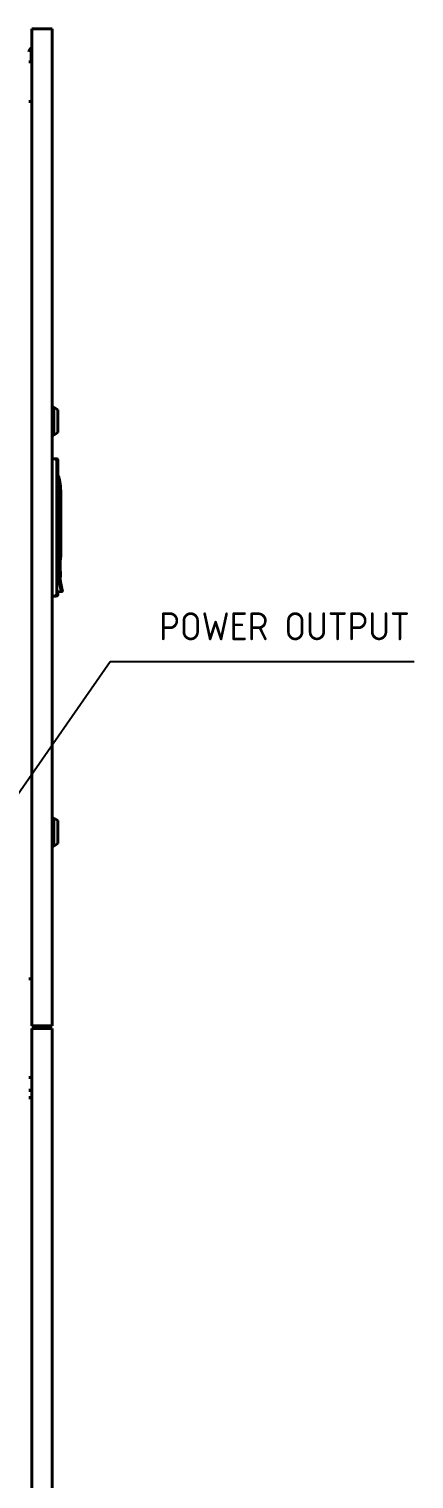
# Model space of a CAD drawing. Header units: millimetres. Extents: x 4969 to 37601, y -771 to 6478.
# Drawn here: x 17271 to 17683, y 2164 to 3717 of the extents above; entities that cross this region are included whole.
import ezdxf

# ---------------------------------------------------------------- set-up
doc = ezdxf.new("R2010")
doc.units = ezdxf.units.MM
doc.header["$LTSCALE"] = 7
doc.header["$MEASUREMENT"] = 0
doc.layers.get('0').update_dxf_attribs({"linetype": 'CONTINUOUS'})
doc.layers.add('가시적인 것(ISO)', color=3, linetype='CONTINUOUS', lineweight=40)
doc.layers.add('가시적인 좁은 것(ISO)', color=3, linetype='CONTINUOUS', lineweight=35)
doc.styles.get("Standard").update_dxf_attribs({"font": 'ISOCP'})
doc.dimstyles.new('PS-15', dxfattribs={"dimscale": 15, "dimtxt": 3, "dimasz": 2, "dimexe": 2, "dimexo": 2.5, "dimgap": 1.5, "dimtad": 1, "dimtoh": 1, "dimrnd": 0.05, "dimzin": 12, "dimdsep": 46, "dimtxsty": 'Standard', "dimcen": 0, "dimclrt": 2, "dimazin": 3, "dimtfac": 1, "dimtofl": 0, "dimtmove": 0, "dimatfit": 3, "dimfxl": 0, "dimtolj": 1, "dimtzin": 0, "dimarcsym": 0})

msp = doc.modelspace()

# ---------------------------------------------------------------- linework, layer by layer
at = {"layer": '가시적인 것(ISO)'}
for p, q in [((17273.729, 2649.167, 0), (17273.729, 3716.667, 0)), ((17273.729, 3716.667, 0), (17295.729, 3716.667, 0)), ((17295.729, 3716.667, 0), (17295.729, 2649.167, 0)), ((17270.729, 3681.667, 0), (17273.029, 3681.667, 0)), ((17273.029, 3692.067, 0), (17273.029, 3681.667, 0)), ((17270.729, 3638.967, 0), (17273.729, 3638.967, 0)), ((17295.729, 3311.667, 0), (17297.229, 3311.667, 0)), ((17297.229, 3281.667, 0), (17297.229, 3311.667, 0)), ((17301.629, 3308.917, 0), (17297.229, 3311.667, 0)), ((17301.629, 3308.917, 0), (17301.629, 3284.417, 0)), ((17295.729, 3281.667, 0), (17297.229, 3281.667, 0)), ((17301.629, 3284.417, 0), (17297.229, 3281.667, 0)), ((17298.446, 3256.493, 0), (17295.729, 3256.517, 0)), ((17297.029, 3256.506, 0), (17297.029, 3256.517, 0)), ((17299.746, 3256.493, 0), (17297.029, 3256.517, 0)), ((17300.429, 3239.917, 0), (17300.429, 3254.493, 0)), ((17301.729, 3239.917, 0), (17301.729, 3254.493, 0)), ((17300.429, 3239.917, 0), (17300.429, 3125.917, 0)), ((17301.729, 3239.917, 0), (17301.729, 3235.542, 0)), ((17301.729, 3234.96, 0), (17301.729, 3234.96, 0)), ((17303.529, 3217.117, 0), (17303.529, 3151.917, 0)), ((17304.829, 3217.117, 0), (17304.829, 3151.917, 0)), ((17301.064, 3150.417, 0), (17300.429, 3150.417, 0)), ((17300.429, 3150.33, 0), (17301.097, 3150.324, 0)), ((17301.064, 3150.417, 0), (17301.562, 3150.417, 0)), ((17301.562, 3150.417, 0), (17302.029, 3150.417, 0)), ((17301.729, 3150.417, 0), (17301.729, 3150.318, 0)), ((17301.729, 3150.33, 0), (17302.397, 3150.324, 0)), ((17302.364, 3150.417, 0), (17302.029, 3150.417, 0)), ((17302.364, 3150.417, 0), (17302.862, 3150.417, 0)), ((17302.862, 3150.417, 0), (17303.329, 3150.417, 0)), ((17303.129, 3149.811, 0), (17303.129, 3149.511, 0)), ((17304.429, 3149.811, 0), (17304.429, 3149.511, 0)), ((17300.429, 3111.341, 0), (17300.429, 3125.917, 0)), ((17303.129, 3133.323, 0), (17303.129, 3130.165, 0)), ((17303.208, 3124.749, 0), (17303.208, 3124.749, 0)), ((17303.208, 3124.749, 0), (17303.237, 3124.608, 0)), ((17304.429, 3133.323, 0), (17304.429, 3130.165, 0)), ((17304.508, 3124.749, 0), (17304.508, 3124.749, 0)), ((17304.508, 3124.749, 0), (17304.537, 3124.608, 0)), ((17298.446, 3109.341, 0), (17295.729, 3109.317, 0)), ((17299.746, 3109.341, 0), (17297.029, 3109.317, 0)), ((17297.029, 3109.317, 0), (17297.029, 3109.328, 0)), ((17304.413, 3114.224, 0), (17300.429, 3114.085, 0)), ((17305.713, 3114.224, 0), (17301.729, 3114.085, 0)), ((17301.729, 3111.341, 0), (17301.729, 3114.13, 0)), ((17295.729, 2871.667, 0), (17297.229, 2871.667, 0)), ((17297.229, 2841.667, 0), (17297.229, 2871.667, 0)), ((17301.629, 2868.917, 0), (17297.229, 2871.667, 0)), ((17301.629, 2868.917, 0), (17301.629, 2844.417, 0)), ((17301.629, 2844.417, 0), (17297.229, 2841.667, 0)), ((17295.729, 2841.667, 0), (17297.229, 2841.667, 0)), ((17270.729, 2699.367, 0), (17273.729, 2699.367, 0)), ((17273.729, 2649.167, 0), (17295.729, 2649.167, 0)), ((17273.729, 1768.667, 0), (17273.729, 2646.167, 0)), ((17273.729, 2646.167, 0), (17295.729, 2646.167, 0)), ((17295.729, 2646.167, 0), (17295.729, 1768.667, 0)), ((17270.729, 2593.967, 0), (17273.729, 2593.967, 0)), ((17270.729, 2580.167, 0), (17273.729, 2580.167, 0)), ((17270.729, 2572.167, 0), (17273.729, 2572.167, 0))]:
    msp.add_line(p, q, dxfattribs=at)
for centre, radius, start, end in [((17275.329, 3692.067, 0), 4.6, 110.354406, 180), ((17275.329, 3692.067, 0), 2.3, 134.07921, 180), ((17298.429, 3254.493, 0), 2, 0, 89.5), ((17299.729, 3254.493, 0), 2, 0, 89.5), ((17208.327, 3217.117, 0), 95.202, 0, 11.637031), ((17209.627, 3217.117, 0), 95.202, 0, 11.637031), ((17302.029, 3151.917, 0), 1.5, 270, 0), ((17303.329, 3151.917, 0), 1.5, 270, 0), ((17302.829, 3133.323, 0), 0.3, 7.091297, 7.74024), ((17304.129, 3133.323, 0), 0.3, 7.091297, 7.74024), ((17298.429, 3111.341, 0), 2, 270.5, 0), ((17299.729, 3111.341, 0), 2, 270.5, 0)]:
    msp.add_arc(centre, radius, start, end, dxfattribs=at)
for centre, major_axis, ratio, start_param, end_param in [((17302.78, 3125.528, 0), (0.298, 0.035), 0.00408119, 0, 0.01117919), ((17313.164, 3126.751, 0), (1.108, -10.101), 0.99933572, 4.72029472, 4.80542407), ((17313.164, 3126.751, 0), (-1.108, 10.101), 0.99933567, 1.57870374, 1.66382931), ((17304.08, 3125.528, 0), (0.298, 0.035), 0.00408119, 0, 0.01117919), ((17314.464, 3126.751, 0), (1.108, -10.101), 0.99933572, 4.72029472, 4.80542407), ((17314.464, 3126.751, 0), (-1.108, 10.101), 0.99933567, 1.57870374, 1.66382931)]:
    msp.add_ellipse(centre, major_axis=major_axis, ratio=ratio, start_param=start_param, end_param=end_param, dxfattribs=at)
for points, knots in [([(17300.429, 3237.743, 0), (17300.566, 3237.682, 0), (17300.697, 3237.605, 0), (17300.986, 3237.387, 0), (17301.137, 3237.23, 0), (17301.379, 3236.881, 0), (17301.472, 3236.684, 0), (17301.548, 3236.428, 0), (17301.561, 3236.374, 0), (17301.572, 3236.32, 0)], [0.083689684, 0.083689684, 0.083689684, 0.083689684, 0.128490567, 0.128490567, 0.192219222, 0.192219222, 0.255946455, 0.255946455, 0.272428948, 0.272428948, 0.272428948, 0.272428948]), ([(17301.729, 3237.743, 0), (17301.866, 3237.682, 0), (17301.997, 3237.605, 0), (17302.286, 3237.387, 0), (17302.437, 3237.23, 0), (17302.679, 3236.881, 0), (17302.772, 3236.684, 0), (17302.848, 3236.428, 0), (17302.861, 3236.374, 0), (17302.872, 3236.32, 0)], [0.083689684, 0.083689684, 0.083689684, 0.083689684, 0.128490567, 0.128490567, 0.192219222, 0.192219222, 0.255946455, 0.255946455, 0.272428948, 0.272428948, 0.272428948, 0.272428948]), ([(17301.097, 3150.324, 0), (17301.16, 3150.323, 0), (17301.221, 3150.323, 0), (17301.281, 3150.322, 0), (17301.307, 3150.322, 0), (17301.333, 3150.322, 0), (17301.36, 3150.322, 0), (17301.428, 3150.321, 0), (17301.495, 3150.32, 0), (17301.56, 3150.32, 0), (17301.577, 3150.32, 0), (17301.593, 3150.32, 0), (17301.609, 3150.319, 0), (17301.681, 3150.319, 0), (17301.749, 3150.318, 0), (17301.812, 3150.318, 0), (17301.82, 3150.318, 0), (17301.827, 3150.317, 0), (17301.835, 3150.317, 0), (17301.905, 3150.317, 0), (17301.969, 3150.316, 0), (17302.026, 3150.316, 0), (17302.083, 3150.315, 0), (17302.133, 3150.315, 0), (17302.175, 3150.314, 0), (17302.179, 3150.314, 0), (17302.182, 3150.314, 0), (17302.186, 3150.314, 0), (17302.223, 3150.314, 0), (17302.252, 3150.314, 0), (17302.275, 3150.314, 0), (17302.279, 3150.314, 0), (17302.284, 3150.313, 0), (17302.288, 3150.313, 0), (17302.305, 3150.313, 0), (17302.316, 3150.313, 0), (17302.321, 3150.313, 0)], [0, 0, 0, 0, 0.09930525, 0.09930525, 0.09930525, 0.14285714, 0.14285714, 0.14285714, 0.2565126, 0.2565126, 0.2565126, 0.28571429, 0.28571429, 0.28571429, 0.41324176, 0.41324176, 0.41324176, 0.42857143, 0.42857143, 0.42857143, 0.57142857, 0.57142857, 0.57142857, 0.71428571, 0.71428571, 0.71428571, 0.72666163, 0.72666163, 0.72666163, 0.85714286, 0.85714286, 0.85714286, 0.88363603, 0.88363603, 0.88363603, 1, 1, 1, 1]), ([(17302.321, 3150.313, 0), (17302.454, 3150.312, 0), (17302.544, 3150.311, 0), (17302.592, 3150.311, 0), (17302.594, 3150.311, 0), (17302.597, 3150.311, 0), (17302.599, 3150.311, 0), (17302.622, 3150.311, 0), (17302.629, 3150.31, 0), (17302.633, 3150.31, 0)], [0, 0, 0, 0, 0.317681945, 0.317681945, 0.317681945, 0.333333333, 0.333333333, 0.333333333, 0.500000668, 0.500000668, 0.500000668, 0.500000668]), ([(17302.321, 3150.313, 0), (17302.321, 3150.313, 0), (17302.322, 3150.313, 0), (17302.322, 3150.313, 0), (17302.322, 3150.313, 0), (17302.323, 3150.313, 0), (17302.324, 3150.313, 0), (17302.326, 3150.313, 0), (17302.327, 3150.313, 0), (17302.331, 3150.313, 0), (17302.333, 3150.313, 0), (17302.392, 3150.313, 0), (17302.441, 3150.312, 0), (17302.535, 3150.311, 0), (17302.574, 3150.311, 0), (17302.616, 3150.311, 0), (17302.627, 3150.31, 0), (17302.633, 3150.31, 0), (17302.633, 3150.31, 0), (17302.633, 3150.31, 0)], [0, 0, 0, 0, 0.000602614, 0.000602614, 0.001807841, 0.001807841, 0.004218296, 0.004218296, 0.009039205, 0.009039205, 0.020275662, 0.020275662, 0.259998785, 0.259998785, 0.579642133, 0.579642133, 0.792727107, 0.792727107, 0.863752922, 0.863752922, 0.863752922, 0.863752922]), ([(17302.397, 3150.324, 0), (17302.46, 3150.323, 0), (17302.521, 3150.323, 0), (17302.581, 3150.322, 0), (17302.607, 3150.322, 0), (17302.633, 3150.322, 0), (17302.66, 3150.322, 0), (17302.728, 3150.321, 0), (17302.795, 3150.32, 0), (17302.86, 3150.32, 0), (17302.877, 3150.32, 0), (17302.893, 3150.32, 0), (17302.909, 3150.319, 0), (17302.981, 3150.319, 0), (17303.049, 3150.318, 0), (17303.112, 3150.318, 0), (17303.12, 3150.318, 0), (17303.127, 3150.317, 0), (17303.135, 3150.317, 0), (17303.205, 3150.317, 0), (17303.269, 3150.316, 0), (17303.326, 3150.316, 0), (17303.383, 3150.315, 0), (17303.433, 3150.315, 0), (17303.475, 3150.314, 0), (17303.479, 3150.314, 0), (17303.482, 3150.314, 0), (17303.486, 3150.314, 0), (17303.523, 3150.314, 0), (17303.552, 3150.314, 0), (17303.575, 3150.314, 0), (17303.579, 3150.314, 0), (17303.584, 3150.313, 0), (17303.588, 3150.313, 0), (17303.605, 3150.313, 0), (17303.616, 3150.313, 0), (17303.621, 3150.313, 0)], [0, 0, 0, 0, 0.09930525, 0.09930525, 0.09930525, 0.14285714, 0.14285714, 0.14285714, 0.2565126, 0.2565126, 0.2565126, 0.28571429, 0.28571429, 0.28571429, 0.41324176, 0.41324176, 0.41324176, 0.42857143, 0.42857143, 0.42857143, 0.57142857, 0.57142857, 0.57142857, 0.71428571, 0.71428571, 0.71428571, 0.72666163, 0.72666163, 0.72666163, 0.85714286, 0.85714286, 0.85714286, 0.88363603, 0.88363603, 0.88363603, 1, 1, 1, 1]), ([(17302.633, 3150.31, 0), (17302.659, 3150.31, 0), (17302.685, 3150.308, 0), (17302.735, 3150.3, 0), (17302.759, 3150.294, 0), (17302.833, 3150.27, 0), (17302.882, 3150.245, 0), (17302.968, 3150.182, 0), (17303.006, 3150.143, 0), (17303.067, 3150.057, 0), (17303.091, 3150.008, 0), (17303.122, 3149.91, 0), (17303.129, 3149.86, 0), (17303.129, 3149.811, 0)], [0, 0, 0, 0, 0.00768066, 0.00768066, 0.015185243, 0.015185243, 0.0311171138, 0.0311171138, 0.047047527, 0.047047527, 0.0630188402, 0.0630188402, 0.077799015, 0.077799015, 0.077799015, 0.077799015]), ([(17303.128, 3149.49, 0), (17303.128, 3149.49, 0), (17303.128, 3149.49, 0), (17303.128, 3149.49, 0), (17303.128, 3149.49, 0), (17303.128, 3149.488, 0), (17303.128, 3149.485, 0), (17303.127, 3149.47, 0), (17303.125, 3149.447, 0), (17303.116, 3149.308, 0), (17303.102, 3149.097, 0), (17303.061, 3148.44, 0), (17303.033, 3147.956, 0), (17302.975, 3146.794, 0), (17302.945, 3146.104, 0), (17302.896, 3144.605, 0), (17302.876, 3143.778, 0), (17302.854, 3142.095, 0), (17302.852, 3141.218, 0), (17302.867, 3139.524, 0), (17302.884, 3138.685, 0), (17302.929, 3137.146, 0), (17302.958, 3136.428, 0), (17303.016, 3135.196, 0), (17303.045, 3134.669, 0), (17303.093, 3133.872, 0), (17303.112, 3133.592, 0), (17303.126, 3133.382, 0), (17303.128, 3133.345, 0), (17303.128, 3133.344, 0), (17303.128, 3133.344, 0), (17303.128, 3133.344, 0)], [0.00597269, 0.00597269, 0.00597269, 0.00597269, 0.00625987, 0.00625987, 0.01454944, 0.01454944, 0.03942045, 0.03942045, 0.11410402, 0.11410402, 0.3401283, 0.3401283, 0.599183, 0.599183, 0.85712974, 0.85712974, 1.11468472, 1.11468472, 1.37133716, 1.37133716, 1.62745081, 1.62745081, 1.88395294, 1.88395294, 2.14136009, 2.14136009, 2.39933176, 2.39933176, 2.52705121, 2.52705121, 2.52787909, 2.52787909, 2.52787909, 2.52787909]), ([(17302.889, 3138.595, 0), (17302.901, 3138.057, 0), (17302.917, 3137.54, 0), (17302.961, 3136.34, 0), (17302.992, 3135.687, 0), (17303.048, 3134.608, 0), (17303.075, 3134.17, 0), (17303.113, 3133.563, 0), (17303.125, 3133.386, 0), (17303.128, 3133.346, 0), (17303.128, 3133.344, 0), (17303.128, 3133.343, 0), (17303.128, 3133.344, 0), (17303.128, 3133.343, 0), (17303.128, 3133.343, 0), (17303.128, 3133.343, 0), (17303.128, 3133.343, 0), (17303.128, 3133.342, 0), (17303.128, 3133.342, 0), (17303.128, 3133.342, 0), (17303.128, 3133.341, 0), (17303.129, 3133.339, 0), (17303.129, 3133.338, 0), (17303.129, 3133.335, 0), (17303.129, 3133.333, 0), (17303.129, 3133.329, 0), (17303.129, 3133.326, 0), (17303.129, 3133.323, 0)], [1.554109425, 1.554109425, 1.554109425, 1.554109425, 1.725303543, 1.725303543, 1.982136828, 1.982136828, 2.239835643, 2.239835643, 2.497854835, 2.497854835, 2.529675514, 2.529675514, 2.531167101, 2.531167101, 2.531296096, 2.531296096, 2.531409884, 2.531409884, 2.531466614, 2.531466614, 2.531581406, 2.531581406, 2.532035729, 2.532035729, 2.532540769, 2.532540769, 2.533342983, 2.533342983, 2.533342983, 2.533342983]), ([(17303.129, 3149.511, 0), (17303.129, 3149.507, 0), (17303.129, 3149.503, 0), (17303.129, 3149.498, 0), (17303.129, 3149.497, 0), (17303.129, 3149.495, 0), (17303.129, 3149.494, 0), (17303.129, 3149.493, 0), (17303.128, 3149.493, 0), (17303.128, 3149.492, 0), (17303.128, 3149.492, 0), (17303.128, 3149.492, 0), (17303.128, 3149.492, 0), (17303.128, 3149.491, 0), (17303.128, 3149.491, 0), (17303.128, 3149.491, 0), (17303.128, 3149.491, 0), (17303.128, 3149.491, 0), (17303.128, 3149.491, 0), (17303.128, 3149.49, 0), (17303.128, 3149.49, 0), (17303.128, 3149.49, 0), (17303.128, 3149.49, 0), (17303.128, 3149.49, 0), (17303.128, 3149.489, 0), (17303.128, 3149.485, 0), (17303.128, 3149.478, 0), (17303.125, 3149.44, 0), (17303.121, 3149.383, 0), (17303.112, 3149.244, 0), (17303.108, 3149.177, 0), (17303.103, 3149.099, 0)], [0, 0, 0, 0, 0.001122431, 0.001122431, 0.001543419, 0.001543419, 0.001701435, 0.001701435, 0.001814298, 0.001814298, 0.001870727, 0.001870727, 0.001927284, 0.001927284, 0.002041522, 0.002041522, 0.002496965, 0.002496965, 0.002979489, 0.002979489, 0.004426889, 0.004426889, 0.00876895, 0.00876895, 0.021795523, 0.021795523, 0.060885346, 0.060885346, 0.178431741, 0.178431741, 0.254214055, 0.254214055, 0.254214055, 0.254214055]), ([(17303.621, 3150.313, 0), (17303.754, 3150.312, 0), (17303.844, 3150.311, 0), (17303.892, 3150.311, 0), (17303.894, 3150.311, 0), (17303.897, 3150.311, 0), (17303.899, 3150.311, 0), (17303.922, 3150.311, 0), (17303.929, 3150.31, 0), (17303.933, 3150.31, 0)], [0, 0, 0, 0, 0.317681945, 0.317681945, 0.317681945, 0.333333333, 0.333333333, 0.333333333, 0.500000668, 0.500000668, 0.500000668, 0.500000668]), ([(17303.621, 3150.313, 0), (17303.621, 3150.313, 0), (17303.622, 3150.313, 0), (17303.622, 3150.313, 0), (17303.622, 3150.313, 0), (17303.623, 3150.313, 0), (17303.624, 3150.313, 0), (17303.626, 3150.313, 0), (17303.627, 3150.313, 0), (17303.631, 3150.313, 0), (17303.633, 3150.313, 0), (17303.692, 3150.313, 0), (17303.741, 3150.312, 0), (17303.835, 3150.311, 0), (17303.874, 3150.311, 0), (17303.916, 3150.311, 0), (17303.927, 3150.31, 0), (17303.933, 3150.31, 0), (17303.933, 3150.31, 0), (17303.933, 3150.31, 0)], [0, 0, 0, 0, 0.000602614, 0.000602614, 0.001807841, 0.001807841, 0.004218296, 0.004218296, 0.009039205, 0.009039205, 0.020275662, 0.020275662, 0.259998785, 0.259998785, 0.579642133, 0.579642133, 0.792727107, 0.792727107, 0.863752922, 0.863752922, 0.863752922, 0.863752922]), ([(17303.933, 3150.31, 0), (17303.959, 3150.31, 0), (17303.985, 3150.308, 0), (17304.035, 3150.3, 0), (17304.059, 3150.294, 0), (17304.133, 3150.27, 0), (17304.182, 3150.245, 0), (17304.268, 3150.182, 0), (17304.306, 3150.143, 0), (17304.367, 3150.057, 0), (17304.391, 3150.008, 0), (17304.422, 3149.91, 0), (17304.429, 3149.86, 0), (17304.429, 3149.811, 0)], [0, 0, 0, 0, 0.00768066, 0.00768066, 0.015185243, 0.015185243, 0.0311171138, 0.0311171138, 0.047047527, 0.047047527, 0.0630188402, 0.0630188402, 0.077799015, 0.077799015, 0.077799015, 0.077799015]), ([(17304.428, 3149.49, 0), (17304.428, 3149.49, 0), (17304.428, 3149.49, 0), (17304.428, 3149.49, 0), (17304.428, 3149.49, 0), (17304.428, 3149.488, 0), (17304.428, 3149.485, 0), (17304.427, 3149.47, 0), (17304.425, 3149.447, 0), (17304.416, 3149.308, 0), (17304.402, 3149.097, 0), (17304.361, 3148.44, 0), (17304.333, 3147.956, 0), (17304.275, 3146.794, 0), (17304.245, 3146.104, 0), (17304.196, 3144.605, 0), (17304.176, 3143.778, 0), (17304.154, 3142.095, 0), (17304.152, 3141.218, 0), (17304.167, 3139.524, 0), (17304.184, 3138.685, 0), (17304.229, 3137.146, 0), (17304.258, 3136.428, 0), (17304.316, 3135.196, 0), (17304.345, 3134.669, 0), (17304.393, 3133.872, 0), (17304.412, 3133.592, 0), (17304.426, 3133.382, 0), (17304.428, 3133.345, 0), (17304.428, 3133.344, 0), (17304.428, 3133.344, 0), (17304.428, 3133.344, 0)], [0.00597269, 0.00597269, 0.00597269, 0.00597269, 0.00625987, 0.00625987, 0.01454944, 0.01454944, 0.03942045, 0.03942045, 0.11410402, 0.11410402, 0.3401283, 0.3401283, 0.599183, 0.599183, 0.85712974, 0.85712974, 1.11468472, 1.11468472, 1.37133716, 1.37133716, 1.62745081, 1.62745081, 1.88395294, 1.88395294, 2.14136009, 2.14136009, 2.39933176, 2.39933176, 2.5270512, 2.5270512, 2.52787909, 2.52787909, 2.52787909, 2.52787909]), ([(17304.189, 3138.595, 0), (17304.201, 3138.057, 0), (17304.217, 3137.54, 0), (17304.261, 3136.34, 0), (17304.292, 3135.687, 0), (17304.348, 3134.608, 0), (17304.375, 3134.17, 0), (17304.413, 3133.563, 0), (17304.425, 3133.386, 0), (17304.428, 3133.346, 0), (17304.428, 3133.344, 0), (17304.428, 3133.343, 0), (17304.428, 3133.344, 0), (17304.428, 3133.343, 0), (17304.428, 3133.343, 0), (17304.428, 3133.343, 0), (17304.428, 3133.343, 0), (17304.428, 3133.342, 0), (17304.428, 3133.342, 0), (17304.428, 3133.342, 0), (17304.428, 3133.341, 0), (17304.429, 3133.339, 0), (17304.429, 3133.338, 0), (17304.429, 3133.335, 0), (17304.429, 3133.333, 0), (17304.429, 3133.329, 0), (17304.429, 3133.326, 0), (17304.429, 3133.323, 0)], [1.554109425, 1.554109425, 1.554109425, 1.554109425, 1.725303543, 1.725303543, 1.982136828, 1.982136828, 2.239835644, 2.239835644, 2.497854836, 2.497854836, 2.529675514, 2.529675514, 2.531167101, 2.531167101, 2.531296096, 2.531296096, 2.531409884, 2.531409884, 2.531466614, 2.531466614, 2.531581406, 2.531581406, 2.532035729, 2.532035729, 2.532540769, 2.532540769, 2.533342983, 2.533342983, 2.533342983, 2.533342983]), ([(17304.429, 3149.511, 0), (17304.429, 3149.507, 0), (17304.429, 3149.503, 0), (17304.429, 3149.498, 0), (17304.429, 3149.497, 0), (17304.429, 3149.495, 0), (17304.429, 3149.494, 0), (17304.429, 3149.493, 0), (17304.428, 3149.493, 0), (17304.428, 3149.492, 0), (17304.428, 3149.492, 0), (17304.428, 3149.492, 0), (17304.428, 3149.492, 0), (17304.428, 3149.491, 0), (17304.428, 3149.491, 0), (17304.428, 3149.491, 0), (17304.428, 3149.491, 0), (17304.428, 3149.491, 0), (17304.428, 3149.491, 0), (17304.428, 3149.49, 0), (17304.428, 3149.49, 0), (17304.428, 3149.49, 0), (17304.428, 3149.49, 0), (17304.428, 3149.49, 0), (17304.428, 3149.489, 0), (17304.428, 3149.485, 0), (17304.428, 3149.478, 0), (17304.425, 3149.44, 0), (17304.421, 3149.383, 0), (17304.412, 3149.244, 0), (17304.408, 3149.177, 0), (17304.403, 3149.099, 0)], [0, 0, 0, 0, 0.001122431, 0.001122431, 0.001543419, 0.001543419, 0.001701435, 0.001701435, 0.001814298, 0.001814298, 0.001870727, 0.001870727, 0.001927284, 0.001927284, 0.002041522, 0.002041522, 0.002496965, 0.002496965, 0.002979489, 0.002979489, 0.004426889, 0.004426889, 0.00876895, 0.00876895, 0.021795523, 0.021795523, 0.060885346, 0.060885346, 0.178431741, 0.178431741, 0.254214055, 0.254214055, 0.254214055, 0.254214055]), ([(17302.856, 3129.868, 0), (17302.856, 3129.867, 0), (17302.856, 3129.867, 0), (17302.856, 3129.866, 0), (17302.855, 3129.86, 0), (17302.851, 3129.84, 0), (17302.848, 3129.821, 0), (17302.841, 3129.763, 0), (17302.837, 3129.718, 0), (17302.827, 3129.596, 0), (17302.821, 3129.512, 0), (17302.81, 3129.305, 0), (17302.805, 3129.176, 0), (17302.797, 3128.9, 0), (17302.794, 3128.751, 0), (17302.792, 3128.6, 0)], [0.029034806, 0.029034806, 0.029034806, 0.029034806, 0.030809862, 0.030809862, 0.040409095, 0.040409095, 0.056164347, 0.056164347, 0.080824869, 0.080824869, 0.114732158, 0.114732158, 0.158395974, 0.158395974, 0.204083509, 0.204083509, 0.204083509, 0.204083509]), ([(17302.846, 3129.8, 0), (17302.846, 3129.8, 0), (17302.846, 3129.799, 0), (17302.841, 3129.763, 0), (17302.837, 3129.718, 0), (17302.827, 3129.596, 0), (17302.821, 3129.512, 0), (17302.81, 3129.306, 0), (17302.805, 3129.176, 0), (17302.797, 3128.9, 0), (17302.794, 3128.751, 0), (17302.792, 3128.6, 0)], [0.055841434, 0.055841434, 0.055841434, 0.055841434, 0.056159117, 0.056159117, 0.08082306, 0.08082306, 0.114722675, 0.114722675, 0.158385044, 0.158385044, 0.204086829, 0.204086829, 0.204086829, 0.204086829]), ([(17303.011, 3129.927, 0), (17303.008, 3129.924, 0), (17303.002, 3129.92, 0), (17302.984, 3129.906, 0), (17302.983, 3129.906, 0), (17302.983, 3129.905, 0), (17302.983, 3129.905, 0), (17302.956, 3129.885, 0), (17302.91, 3129.85, 0), (17302.846, 3129.8, 0)], [0.500000035, 0.500000035, 0.500000035, 0.500000035, 0.666666667, 0.666666667, 0.666666667, 0.668579219, 0.668579219, 0.668579219, 0.907328244, 0.907328244, 0.907328244, 0.907328244]), ([(17303.011, 3129.927, 0), (17303.009, 3129.925, 0), (17303.009, 3129.925, 0), (17302.993, 3129.913, 0), (17302.965, 3129.892, 0), (17302.899, 3129.841, 0), (17302.874, 3129.822, 0), (17302.846, 3129.8, 0)], [0, 0, 0, 0, 0.122083675, 0.122083675, 0.465957379, 0.465957379, 0.62984502, 0.62984502, 0.62984502, 0.62984502]), ([(17303.129, 3130.165, 0), (17303.129, 3130.133, 0), (17303.124, 3130.1, 0), (17303.103, 3130.039, 0), (17303.088, 3130.01, 0), (17303.061, 3129.974, 0), (17303.052, 3129.964, 0), (17303.033, 3129.944, 0), (17303.022, 3129.935, 0), (17303.011, 3129.927, 0)], [0, 0, 0, 0, 0.0096926917, 0.0096926917, 0.0192469949, 0.0192469949, 0.0233044072, 0.0233044072, 0.0274385135, 0.0274385135, 0.0274385135, 0.0274385135]), ([(17303.237, 3124.608, 0), (17303.267, 3124.462, 0), (17303.296, 3124.317, 0), (17303.326, 3124.172, 0), (17303.356, 3124.027, 0), (17303.386, 3123.882, 0), (17303.415, 3123.737, 0), (17303.445, 3123.592, 0), (17303.475, 3123.447, 0), (17303.504, 3123.303, 0), (17303.534, 3123.159, 0), (17303.563, 3123.015, 0), (17303.593, 3122.872, 0), (17303.622, 3122.729, 0), (17303.651, 3122.586, 0), (17303.68, 3122.444, 0), (17303.71, 3122.302, 0), (17303.739, 3122.161, 0), (17303.767, 3122.021, 0), (17303.796, 3121.881, 0), (17303.825, 3121.741, 0), (17303.853, 3121.603, 0), (17303.881, 3121.465, 0), (17303.909, 3121.328, 0), (17303.937, 3121.192, 0), (17303.965, 3121.056, 0), (17303.993, 3120.921, 0), (17304.02, 3120.788, 0), (17304.047, 3120.654, 0), (17304.075, 3120.522, 0), (17304.101, 3120.392, 0), (17304.128, 3120.261, 0), (17304.154, 3120.132, 0), (17304.181, 3120.005, 0), (17304.207, 3119.878, 0), (17304.232, 3119.752, 0), (17304.258, 3119.629, 0), (17304.283, 3119.505, 0), (17304.308, 3119.383, 0), (17304.333, 3119.263, 0), (17304.357, 3119.143, 0), (17304.382, 3119.025, 0), (17304.405, 3118.909, 0), (17304.429, 3118.793, 0), (17304.453, 3118.679, 0), (17304.475, 3118.567, 0), (17304.498, 3118.456, 0), (17304.521, 3118.346, 0), (17304.543, 3118.239, 0), (17304.565, 3118.132, 0), (17304.586, 3118.027, 0), (17304.607, 3117.924, 0), (17304.628, 3117.822, 0), (17304.649, 3117.722, 0), (17304.669, 3117.624, 0), (17304.689, 3117.527, 0), (17304.708, 3117.432, 0), (17304.727, 3117.339, 0), (17304.746, 3117.247, 0), (17304.765, 3117.157, 0), (17304.782, 3117.07, 0), (17304.8, 3116.983, 0), (17304.818, 3116.899, 0), (17304.834, 3116.817, 0), (17304.851, 3116.736, 0), (17304.867, 3116.657, 0), (17304.883, 3116.581, 0), (17304.898, 3116.505, 0), (17304.913, 3116.432, 0), (17304.928, 3116.362, 0), (17304.942, 3116.292, 0), (17304.956, 3116.225, 0), (17304.969, 3116.161, 0), (17304.982, 3116.097, 0), (17304.995, 3116.036, 0), (17305.006, 3115.978, 0), (17305.018, 3115.919, 0), (17305.03, 3115.864, 0), (17305.04, 3115.813, 0), (17305.051, 3115.761, 0), (17305.061, 3115.712, 0), (17305.07, 3115.666, 0), (17305.08, 3115.621, 0), (17305.088, 3115.578, 0), (17305.096, 3115.539, 0), (17305.104, 3115.5, 0), (17305.112, 3115.464, 0), (17305.119, 3115.431, 0), (17305.125, 3115.398, 0), (17305.131, 3115.369, 0), (17305.137, 3115.342, 0), (17305.142, 3115.316, 0), (17305.147, 3115.293, 0), (17305.151, 3115.273, 0), (17305.155, 3115.253, 0), (17305.158, 3115.237, 0), (17305.161, 3115.224, 0), (17305.164, 3115.21, 0), (17305.166, 3115.2, 0), (17305.167, 3115.194, 0), (17305.169, 3115.187, 0), (17305.169, 3115.185, 0), (17305.169, 3115.184, 0)], [0, 0, 0, 0, 0.014705882, 0.014705882, 0.014705882, 0.029411765, 0.029411765, 0.029411765, 0.044117647, 0.044117647, 0.044117647, 0.058823529, 0.058823529, 0.058823529, 0.073529412, 0.073529412, 0.073529412, 0.088235294, 0.088235294, 0.088235294, 0.102941176, 0.102941176, 0.102941176, 0.117647059, 0.117647059, 0.117647059, 0.132352941, 0.132352941, 0.132352941, 0.147058824, 0.147058824, 0.147058824, 0.161764706, 0.161764706, 0.161764706, 0.176470588, 0.176470588, 0.176470588, 0.191176471, 0.191176471, 0.191176471, 0.205882353, 0.205882353, 0.205882353, 0.220588235, 0.220588235, 0.220588235, 0.235294118, 0.235294118, 0.235294118, 0.25, 0.25, 0.25, 0.264705882, 0.264705882, 0.264705882, 0.279411765, 0.279411765, 0.279411765, 0.294117647, 0.294117647, 0.294117647, 0.308823529, 0.308823529, 0.308823529, 0.323529412, 0.323529412, 0.323529412, 0.338235294, 0.338235294, 0.338235294, 0.352941176, 0.352941176, 0.352941176, 0.367647059, 0.367647059, 0.367647059, 0.382352941, 0.382352941, 0.382352941, 0.397058824, 0.397058824, 0.397058824, 0.411764706, 0.411764706, 0.411764706, 0.426470588, 0.426470588, 0.426470588, 0.441176471, 0.441176471, 0.441176471, 0.455882353, 0.455882353, 0.455882353, 0.470588235, 0.470588235, 0.470588235, 0.485294118, 0.485294118, 0.485294118, 0.499999973, 0.499999973, 0.499999973, 0.499999973]), ([(17304.156, 3129.868, 0), (17304.156, 3129.867, 0), (17304.156, 3129.867, 0), (17304.156, 3129.866, 0), (17304.155, 3129.86, 0), (17304.151, 3129.84, 0), (17304.148, 3129.821, 0), (17304.141, 3129.763, 0), (17304.137, 3129.718, 0), (17304.127, 3129.596, 0), (17304.121, 3129.512, 0), (17304.11, 3129.305, 0), (17304.105, 3129.176, 0), (17304.097, 3128.9, 0), (17304.094, 3128.751, 0), (17304.092, 3128.6, 0)], [0.029034806, 0.029034806, 0.029034806, 0.029034806, 0.030809862, 0.030809862, 0.040409095, 0.040409095, 0.056164347, 0.056164347, 0.080824869, 0.080824869, 0.114732158, 0.114732158, 0.158395974, 0.158395974, 0.204083509, 0.204083509, 0.204083509, 0.204083509]), ([(17304.146, 3129.8, 0), (17304.146, 3129.8, 0), (17304.146, 3129.799, 0), (17304.141, 3129.763, 0), (17304.137, 3129.718, 0), (17304.127, 3129.596, 0), (17304.121, 3129.512, 0), (17304.11, 3129.306, 0), (17304.105, 3129.176, 0), (17304.097, 3128.9, 0), (17304.094, 3128.751, 0), (17304.092, 3128.6, 0)], [0.055841434, 0.055841434, 0.055841434, 0.055841434, 0.056159117, 0.056159117, 0.08082306, 0.08082306, 0.114722675, 0.114722675, 0.158385044, 0.158385044, 0.204086829, 0.204086829, 0.204086829, 0.204086829]), ([(17304.311, 3129.927, 0), (17304.308, 3129.924, 0), (17304.302, 3129.92, 0), (17304.284, 3129.906, 0), (17304.283, 3129.906, 0), (17304.283, 3129.905, 0), (17304.283, 3129.905, 0), (17304.256, 3129.885, 0), (17304.21, 3129.85, 0), (17304.146, 3129.8, 0)], [0.500000035, 0.500000035, 0.500000035, 0.500000035, 0.666666667, 0.666666667, 0.666666667, 0.668579219, 0.668579219, 0.668579219, 0.907328244, 0.907328244, 0.907328244, 0.907328244]), ([(17304.311, 3129.927, 0), (17304.309, 3129.925, 0), (17304.309, 3129.925, 0), (17304.293, 3129.913, 0), (17304.265, 3129.892, 0), (17304.199, 3129.841, 0), (17304.174, 3129.822, 0), (17304.146, 3129.8, 0)], [0, 0, 0, 0, 0.122083675, 0.122083675, 0.465957379, 0.465957379, 0.62984502, 0.62984502, 0.62984502, 0.62984502]), ([(17304.429, 3130.165, 0), (17304.429, 3130.133, 0), (17304.424, 3130.1, 0), (17304.403, 3130.039, 0), (17304.388, 3130.01, 0), (17304.361, 3129.974, 0), (17304.352, 3129.964, 0), (17304.333, 3129.944, 0), (17304.322, 3129.935, 0), (17304.311, 3129.927, 0)], [0, 0, 0, 0, 0.0096926917, 0.0096926917, 0.0192469949, 0.0192469949, 0.0233044072, 0.0233044072, 0.0274385135, 0.0274385135, 0.0274385135, 0.0274385135]), ([(17304.537, 3124.608, 0), (17304.567, 3124.462, 0), (17304.596, 3124.317, 0), (17304.626, 3124.172, 0), (17304.656, 3124.027, 0), (17304.686, 3123.882, 0), (17304.715, 3123.737, 0), (17304.745, 3123.592, 0), (17304.775, 3123.447, 0), (17304.804, 3123.303, 0), (17304.834, 3123.159, 0), (17304.863, 3123.015, 0), (17304.893, 3122.872, 0), (17304.922, 3122.729, 0), (17304.951, 3122.586, 0), (17304.98, 3122.444, 0), (17305.01, 3122.302, 0), (17305.039, 3122.161, 0), (17305.067, 3122.021, 0), (17305.096, 3121.881, 0), (17305.125, 3121.741, 0), (17305.153, 3121.603, 0), (17305.181, 3121.465, 0), (17305.209, 3121.328, 0), (17305.237, 3121.192, 0), (17305.265, 3121.056, 0), (17305.293, 3120.921, 0), (17305.32, 3120.788, 0), (17305.347, 3120.654, 0), (17305.375, 3120.522, 0), (17305.401, 3120.392, 0), (17305.428, 3120.261, 0), (17305.454, 3120.132, 0), (17305.481, 3120.005, 0), (17305.507, 3119.878, 0), (17305.532, 3119.752, 0), (17305.558, 3119.629, 0), (17305.583, 3119.505, 0), (17305.608, 3119.383, 0), (17305.633, 3119.263, 0), (17305.657, 3119.143, 0), (17305.682, 3119.025, 0), (17305.705, 3118.909, 0), (17305.729, 3118.793, 0), (17305.753, 3118.679, 0), (17305.775, 3118.567, 0), (17305.798, 3118.456, 0), (17305.821, 3118.346, 0), (17305.843, 3118.239, 0), (17305.865, 3118.132, 0), (17305.886, 3118.027, 0), (17305.907, 3117.924, 0), (17305.928, 3117.822, 0), (17305.949, 3117.722, 0), (17305.969, 3117.624, 0), (17305.989, 3117.527, 0), (17306.008, 3117.432, 0), (17306.027, 3117.339, 0), (17306.046, 3117.247, 0), (17306.065, 3117.157, 0), (17306.082, 3117.07, 0), (17306.1, 3116.983, 0), (17306.118, 3116.899, 0), (17306.134, 3116.817, 0), (17306.151, 3116.736, 0), (17306.167, 3116.657, 0), (17306.183, 3116.581, 0), (17306.198, 3116.505, 0), (17306.213, 3116.432, 0), (17306.228, 3116.362, 0), (17306.242, 3116.292, 0), (17306.256, 3116.225, 0), (17306.269, 3116.161, 0), (17306.282, 3116.097, 0), (17306.295, 3116.036, 0), (17306.306, 3115.978, 0), (17306.318, 3115.919, 0), (17306.33, 3115.864, 0), (17306.34, 3115.813, 0), (17306.351, 3115.761, 0), (17306.361, 3115.712, 0), (17306.37, 3115.666, 0), (17306.38, 3115.621, 0), (17306.388, 3115.578, 0), (17306.396, 3115.539, 0), (17306.404, 3115.5, 0), (17306.412, 3115.464, 0), (17306.419, 3115.431, 0), (17306.425, 3115.398, 0), (17306.431, 3115.369, 0), (17306.437, 3115.342, 0), (17306.442, 3115.316, 0), (17306.447, 3115.293, 0), (17306.451, 3115.273, 0), (17306.455, 3115.253, 0), (17306.458, 3115.237, 0), (17306.461, 3115.224, 0), (17306.464, 3115.21, 0), (17306.466, 3115.2, 0), (17306.467, 3115.194, 0), (17306.469, 3115.187, 0), (17306.469, 3115.185, 0), (17306.469, 3115.184, 0)], [0, 0, 0, 0, 0.014705882, 0.014705882, 0.014705882, 0.029411765, 0.029411765, 0.029411765, 0.044117647, 0.044117647, 0.044117647, 0.058823529, 0.058823529, 0.058823529, 0.073529412, 0.073529412, 0.073529412, 0.088235294, 0.088235294, 0.088235294, 0.102941176, 0.102941176, 0.102941176, 0.117647059, 0.117647059, 0.117647059, 0.132352941, 0.132352941, 0.132352941, 0.147058824, 0.147058824, 0.147058824, 0.161764706, 0.161764706, 0.161764706, 0.176470588, 0.176470588, 0.176470588, 0.191176471, 0.191176471, 0.191176471, 0.205882353, 0.205882353, 0.205882353, 0.220588235, 0.220588235, 0.220588235, 0.235294118, 0.235294118, 0.235294118, 0.25, 0.25, 0.25, 0.264705882, 0.264705882, 0.264705882, 0.279411765, 0.279411765, 0.279411765, 0.294117647, 0.294117647, 0.294117647, 0.308823529, 0.308823529, 0.308823529, 0.323529412, 0.323529412, 0.323529412, 0.338235294, 0.338235294, 0.338235294, 0.352941176, 0.352941176, 0.352941176, 0.367647059, 0.367647059, 0.367647059, 0.382352941, 0.382352941, 0.382352941, 0.397058824, 0.397058824, 0.397058824, 0.411764706, 0.411764706, 0.411764706, 0.426470588, 0.426470588, 0.426470588, 0.441176471, 0.441176471, 0.441176471, 0.455882353, 0.455882353, 0.455882353, 0.470588235, 0.470588235, 0.470588235, 0.485294118, 0.485294118, 0.485294118, 0.499999973, 0.499999973, 0.499999973, 0.499999973]), ([(17305.169, 3115.184, 0), (17305.178, 3115.143, 0), (17305.183, 3115.101, 0), (17305.187, 3115.018, 0), (17305.185, 3114.976, 0), (17305.175, 3114.884, 0), (17305.164, 3114.832, 0), (17305.132, 3114.732, 0), (17305.112, 3114.683, 0), (17305.061, 3114.592, 0), (17305.031, 3114.548, 0), (17304.964, 3114.468, 0), (17304.926, 3114.431, 0), (17304.844, 3114.366, 0), (17304.8, 3114.337, 0), (17304.707, 3114.289, 0), (17304.658, 3114.269, 0), (17304.545, 3114.236, 0), (17304.479, 3114.226, 0), (17304.413, 3114.224, 0)], [0, 0, 0, 0, 0.01262186, 0.01262186, 0.024938956, 0.024938956, 0.040639734, 0.040639734, 0.056340512, 0.056340512, 0.07204129, 0.07204129, 0.087742068, 0.087742068, 0.103442846, 0.103442846, 0.119143624, 0.119143624, 0.138824326, 0.138824326, 0.138824326, 0.138824326]), ([(17306.469, 3115.184, 0), (17306.478, 3115.143, 0), (17306.483, 3115.101, 0), (17306.487, 3115.018, 0), (17306.485, 3114.976, 0), (17306.475, 3114.884, 0), (17306.464, 3114.832, 0), (17306.432, 3114.732, 0), (17306.412, 3114.683, 0), (17306.361, 3114.592, 0), (17306.331, 3114.548, 0), (17306.264, 3114.468, 0), (17306.226, 3114.431, 0), (17306.144, 3114.366, 0), (17306.1, 3114.337, 0), (17306.007, 3114.289, 0), (17305.958, 3114.269, 0), (17305.845, 3114.236, 0), (17305.779, 3114.226, 0), (17305.713, 3114.224, 0)], [0, 0, 0, 0, 0.01262186, 0.01262186, 0.024938956, 0.024938956, 0.040639734, 0.040639734, 0.056340512, 0.056340512, 0.07204129, 0.07204129, 0.087742068, 0.087742068, 0.103442846, 0.103442846, 0.119143624, 0.119143624, 0.138824326, 0.138824326, 0.138824326, 0.138824326])]:
    msp.add_open_spline(points, degree=3, knots=knots, dxfattribs=at)
for points in [[(17302.856, 3141.144, 0), (17302.857, 3140.713, 0), (17302.86, 3140.283, 0), (17302.865, 3139.861, 0)], [(17302.878, 3143.725, 0), (17302.87, 3143.311, 0), (17302.864, 3142.885, 0), (17302.86, 3142.457, 0)], [(17304.156, 3141.144, 0), (17304.157, 3140.713, 0), (17304.16, 3140.283, 0), (17304.165, 3139.861, 0)], [(17304.178, 3143.725, 0), (17304.17, 3143.311, 0), (17304.164, 3142.885, 0), (17304.16, 3142.457, 0)], [(17302.792, 3128.6, 0), (17302.791, 3128.506, 0), (17302.792, 3128.411, 0), (17302.795, 3128.316, 0)], [(17302.795, 3128.316, 0), (17302.799, 3128.148, 0), (17302.808, 3127.979, 0), (17302.822, 3127.812, 0)], [(17302.822, 3127.812, 0), (17302.832, 3127.68, 0), (17302.845, 3127.549, 0), (17302.86, 3127.418, 0)], [(17302.86, 3127.418, 0), (17302.933, 3126.8, 0), (17303.006, 3126.181, 0), (17303.078, 3125.563, 0)], [(17304.092, 3128.6, 0), (17304.091, 3128.506, 0), (17304.092, 3128.411, 0), (17304.095, 3128.316, 0)], [(17304.095, 3128.316, 0), (17304.099, 3128.148, 0), (17304.108, 3127.979, 0), (17304.122, 3127.812, 0)], [(17304.122, 3127.812, 0), (17304.132, 3127.68, 0), (17304.145, 3127.549, 0), (17304.16, 3127.418, 0)], [(17304.16, 3127.418, 0), (17304.233, 3126.8, 0), (17304.306, 3126.181, 0), (17304.378, 3125.563, 0)]]:
    msp.add_open_spline(points, degree=3, dxfattribs=at)
at = {"layer": '가시적인 좁은 것(ISO)'}
for p, q in [((17273.729, 2579.423, 0), (17270.729, 2579.423, 0)), ((17270.729, 2572.911, 0), (17273.729, 2572.911, 0))]:
    msp.add_line(p, q, dxfattribs=at)

# ---------------------------------------------------------------- texts
at = {"color": 2, "insert": (17410.291, 3061.975, 0), "char_height": 30, "attachment_point": 7}
msp.add_mtext('POWER OUTPUT', dxfattribs=at)

# ---------------------------------------------------------------- leaders
at = {"annotation_type": 0, "has_hookline": 1, "hookline_direction": 0, "text_width": 273}
msp.add_leader([(17016.84, 2550.237, 0), (17357.791, 3039.475, 0), (17387.791, 3039.475, 0)], dimstyle='PS-15', dxfattribs=at)

doc.saveas('drawing.dxf')
